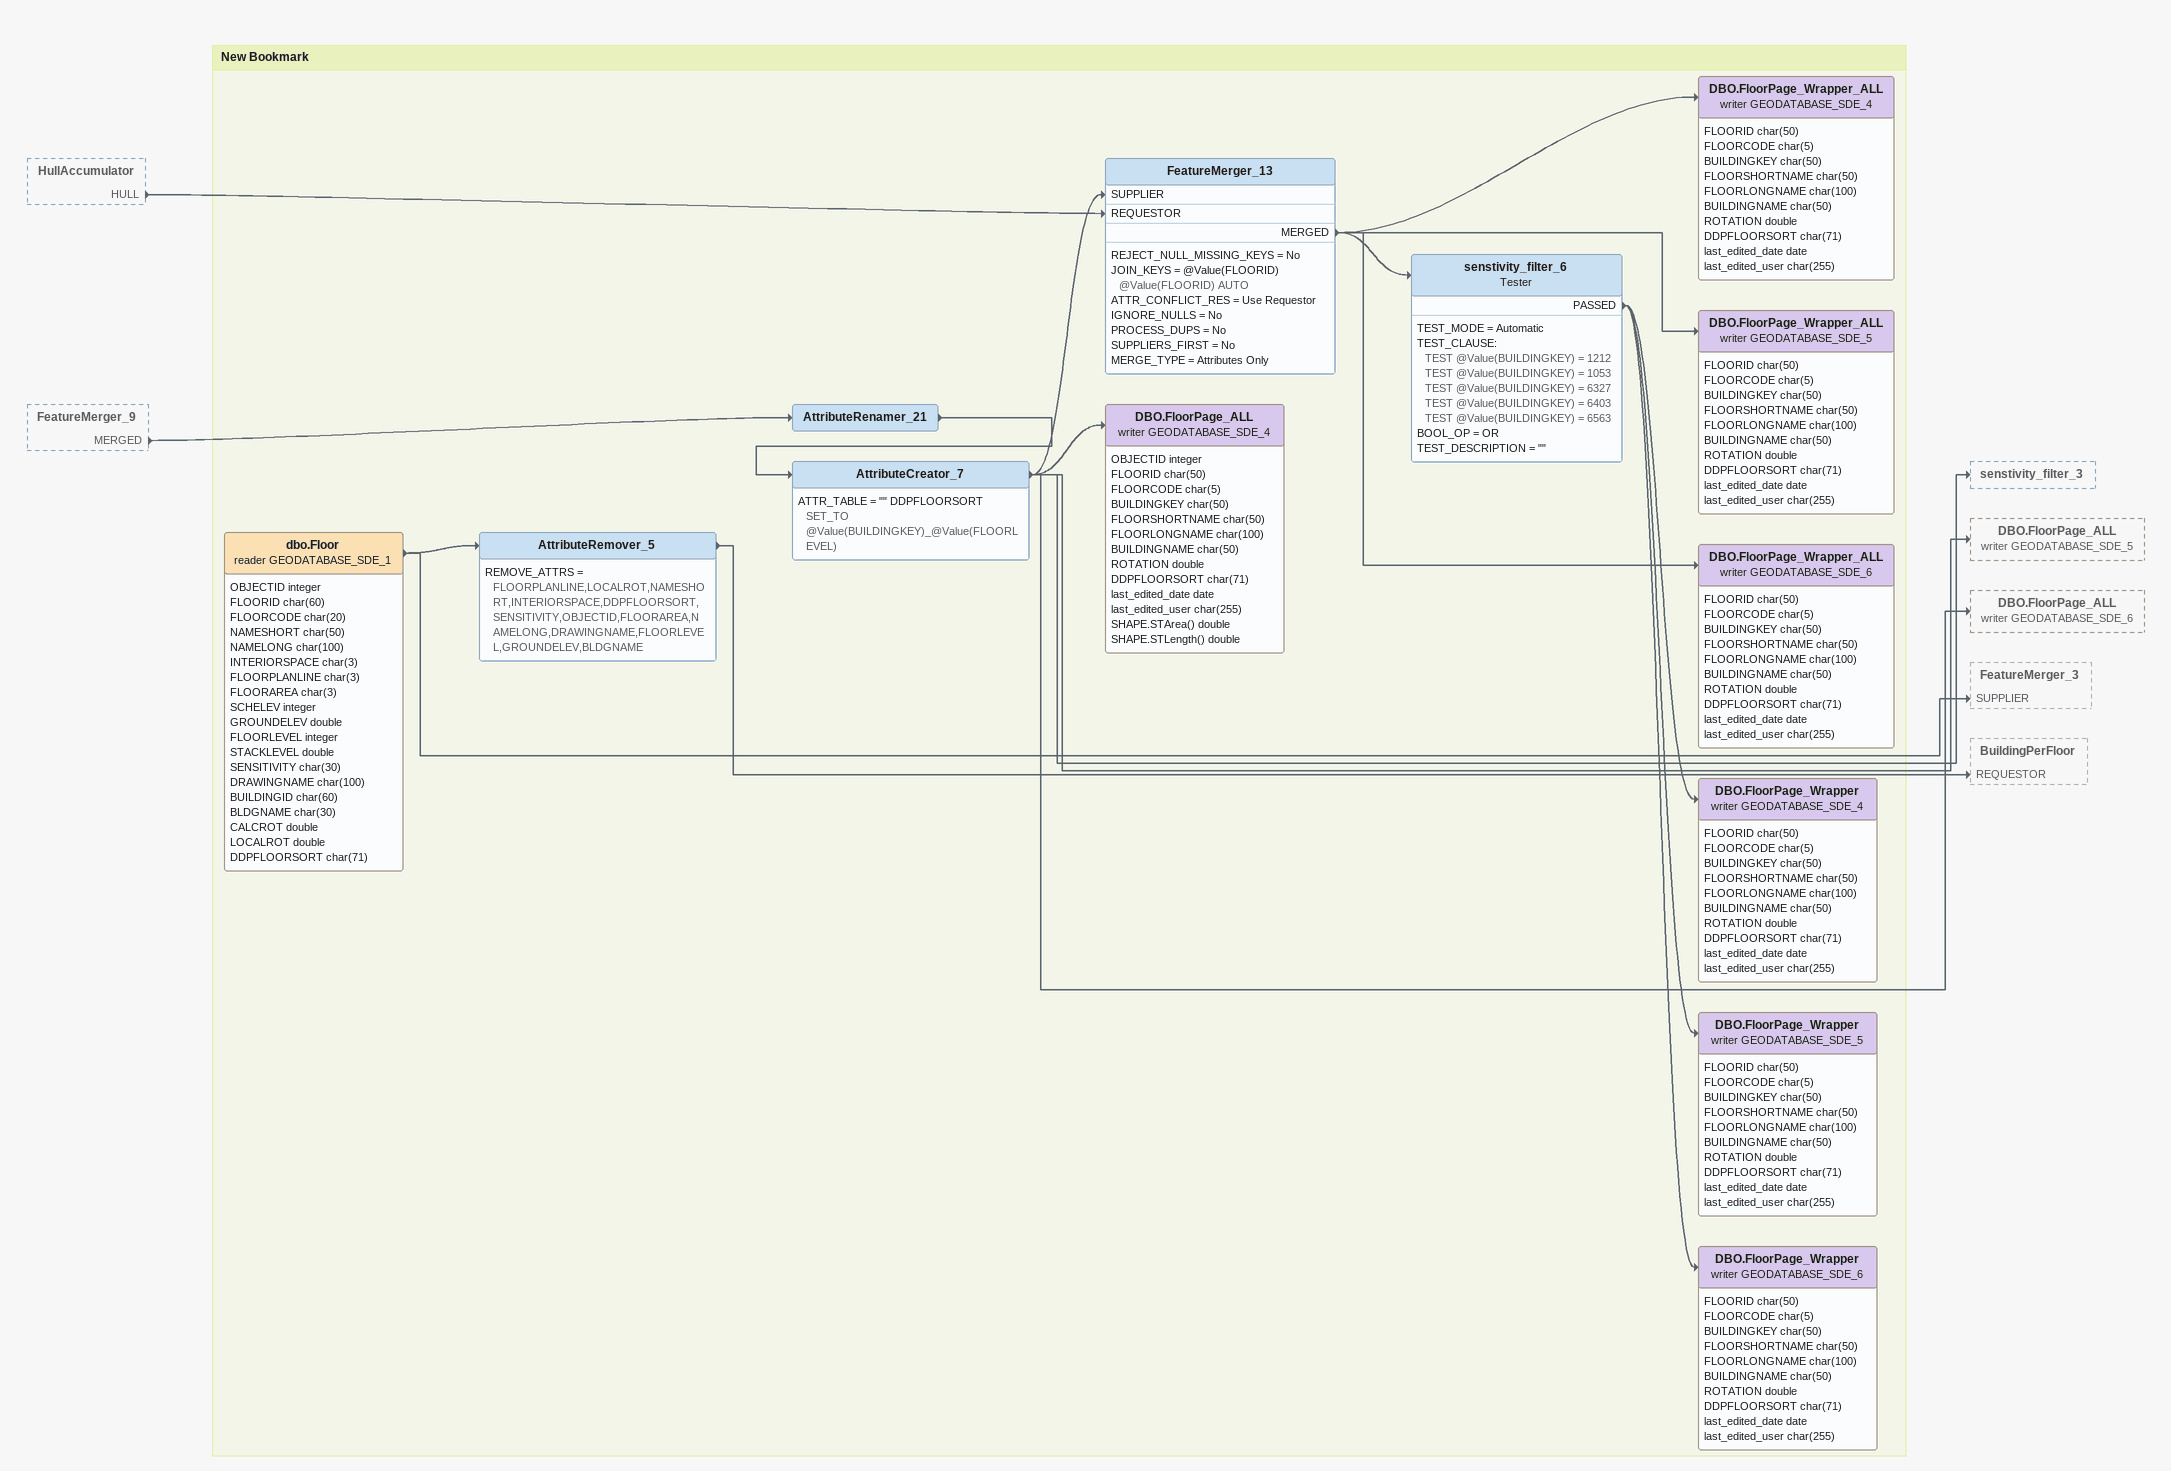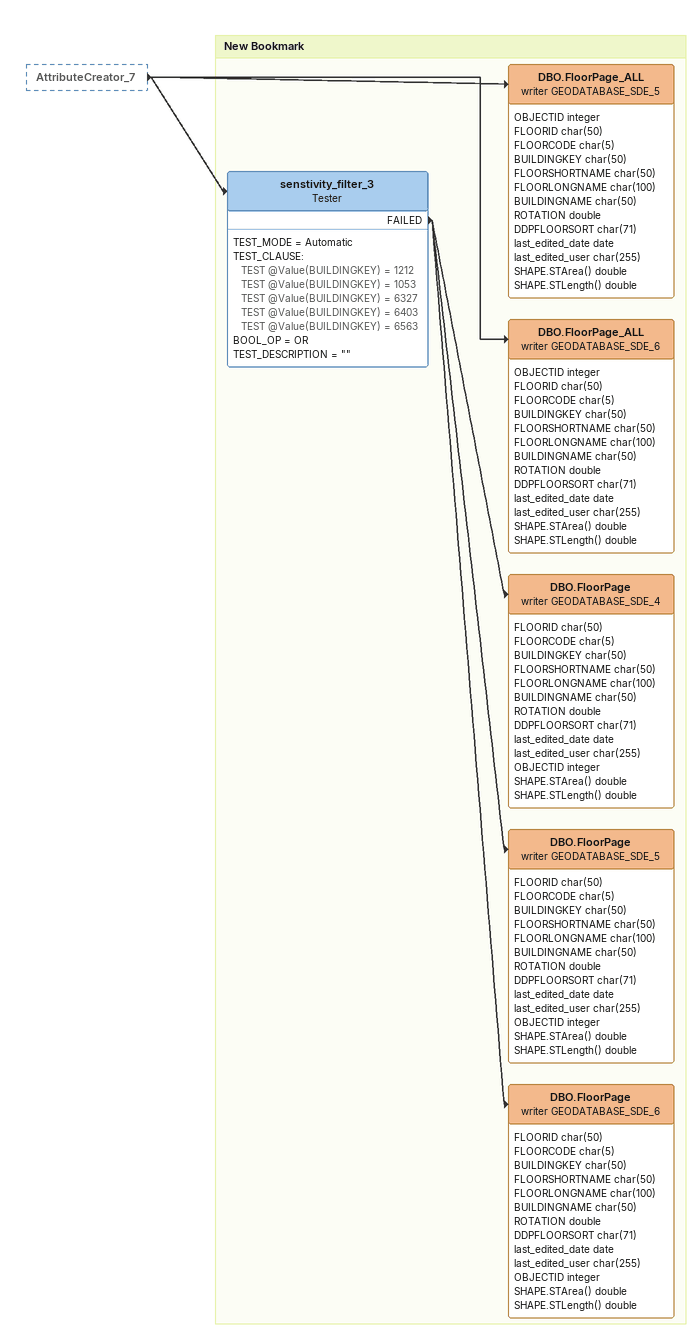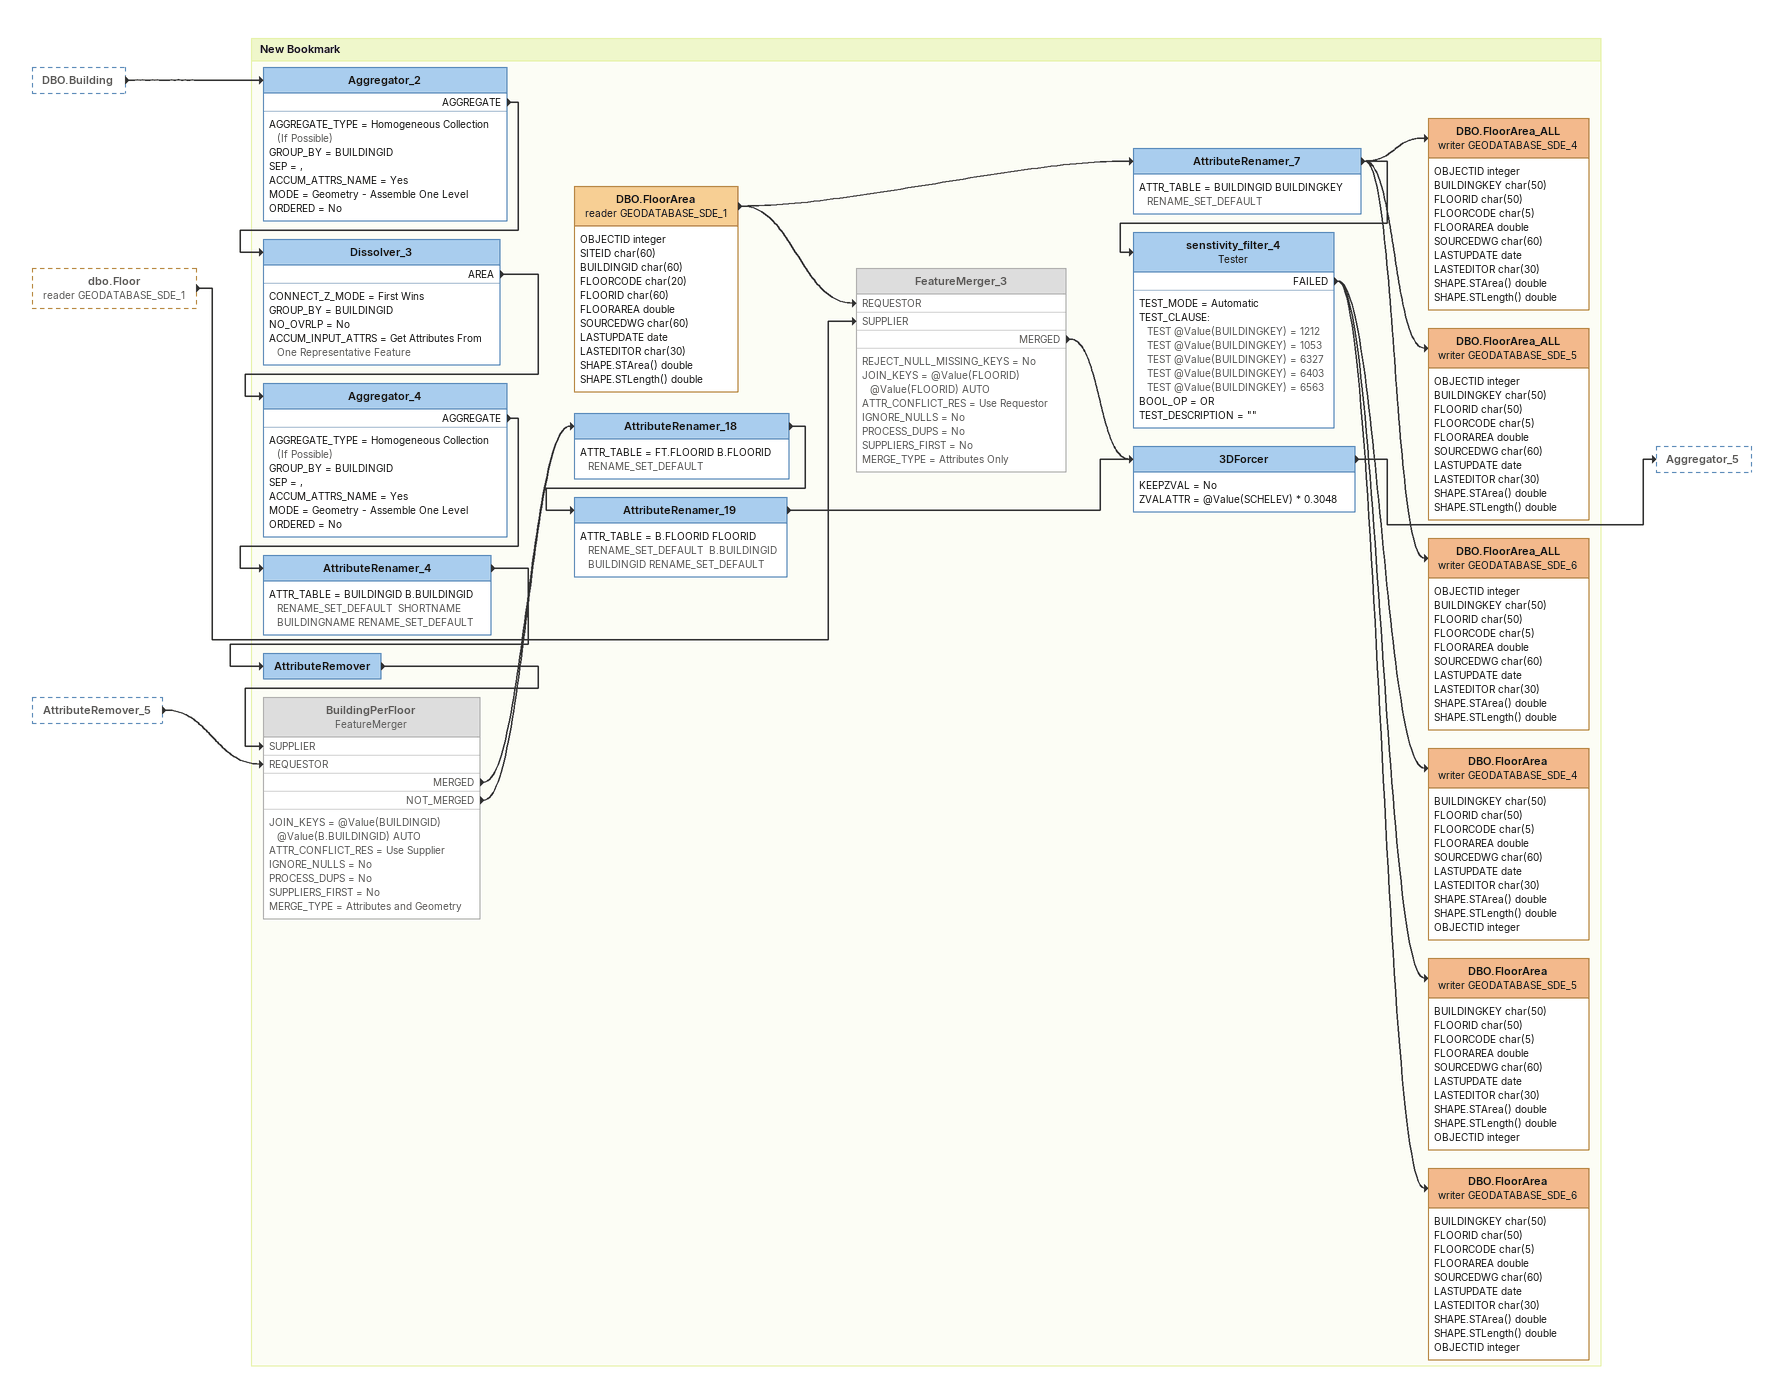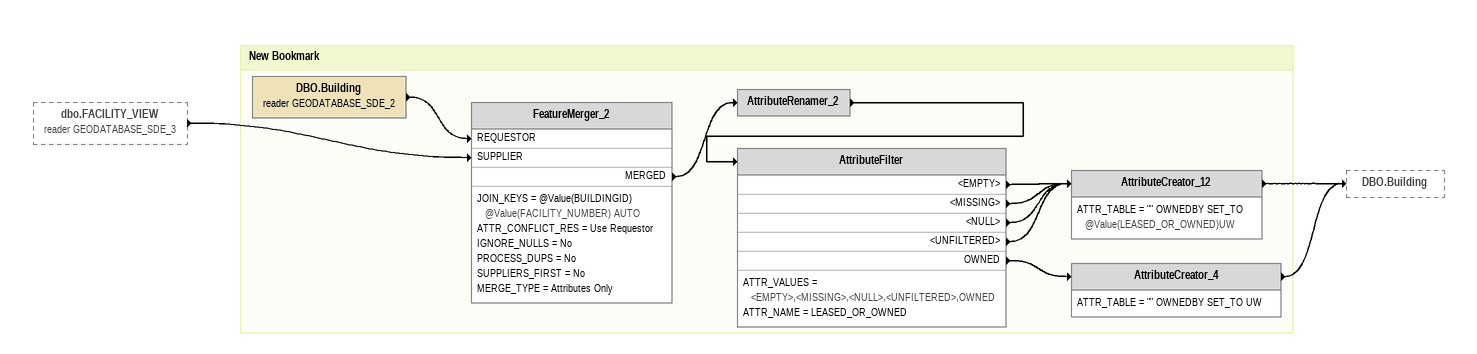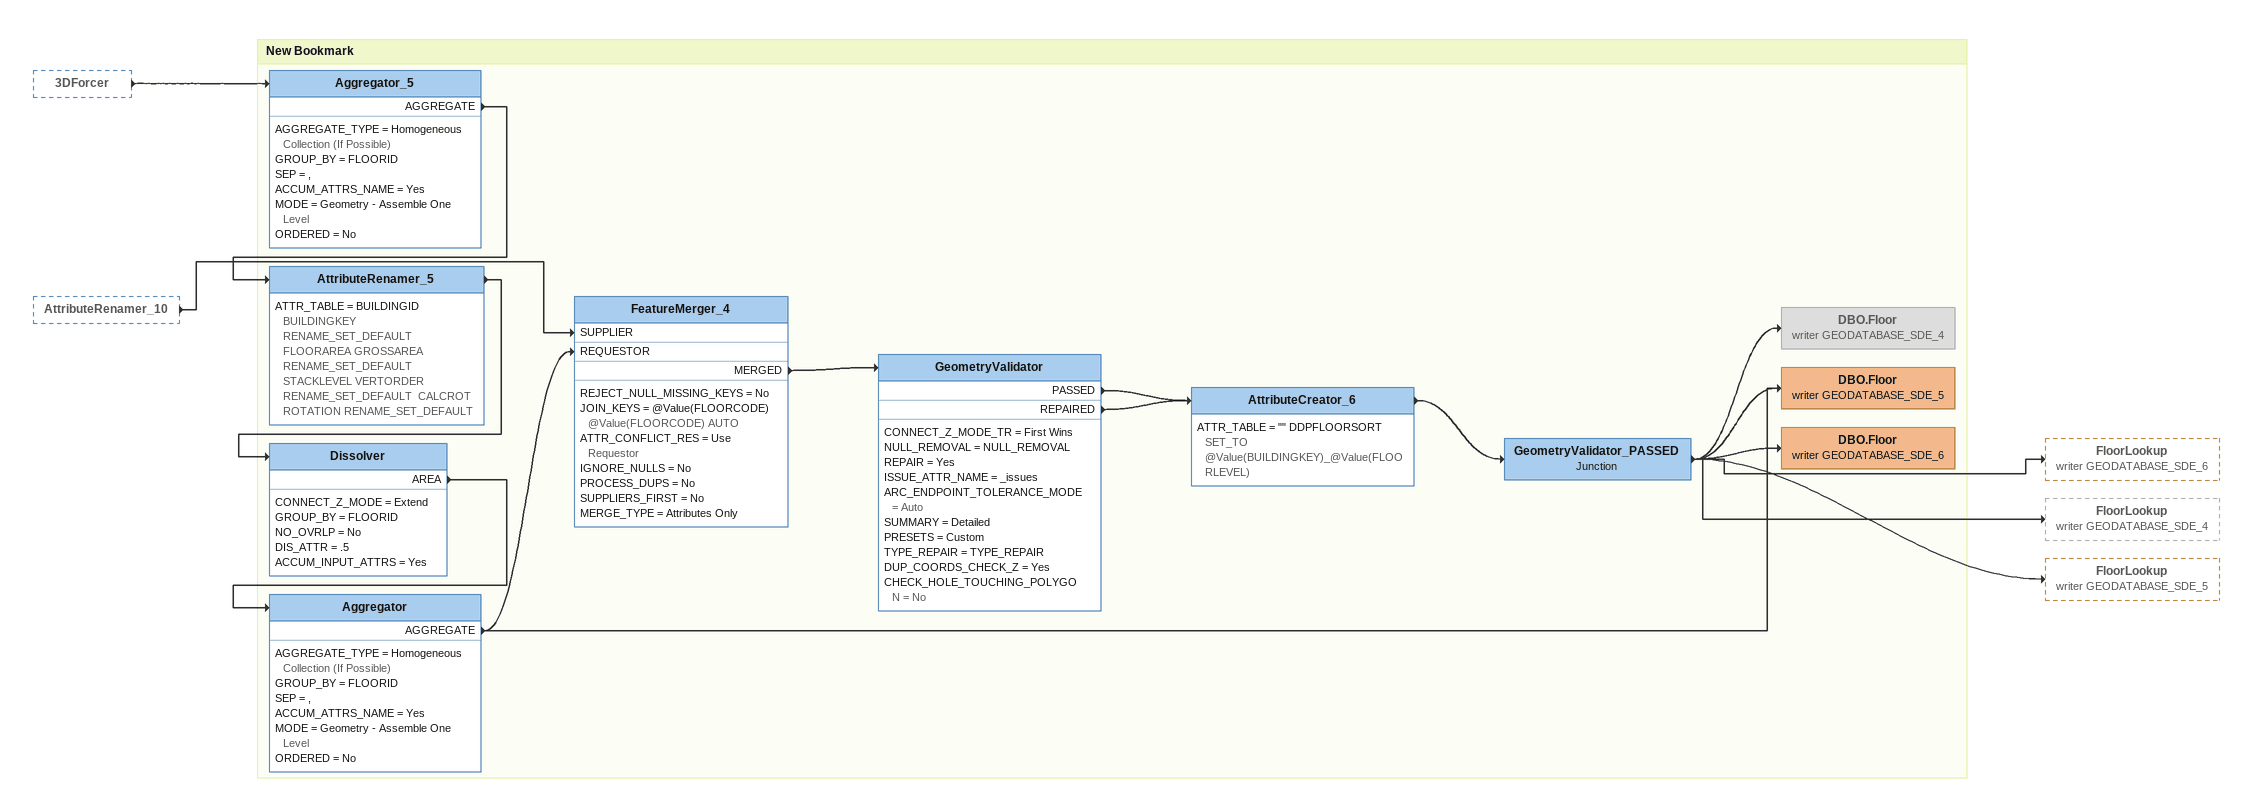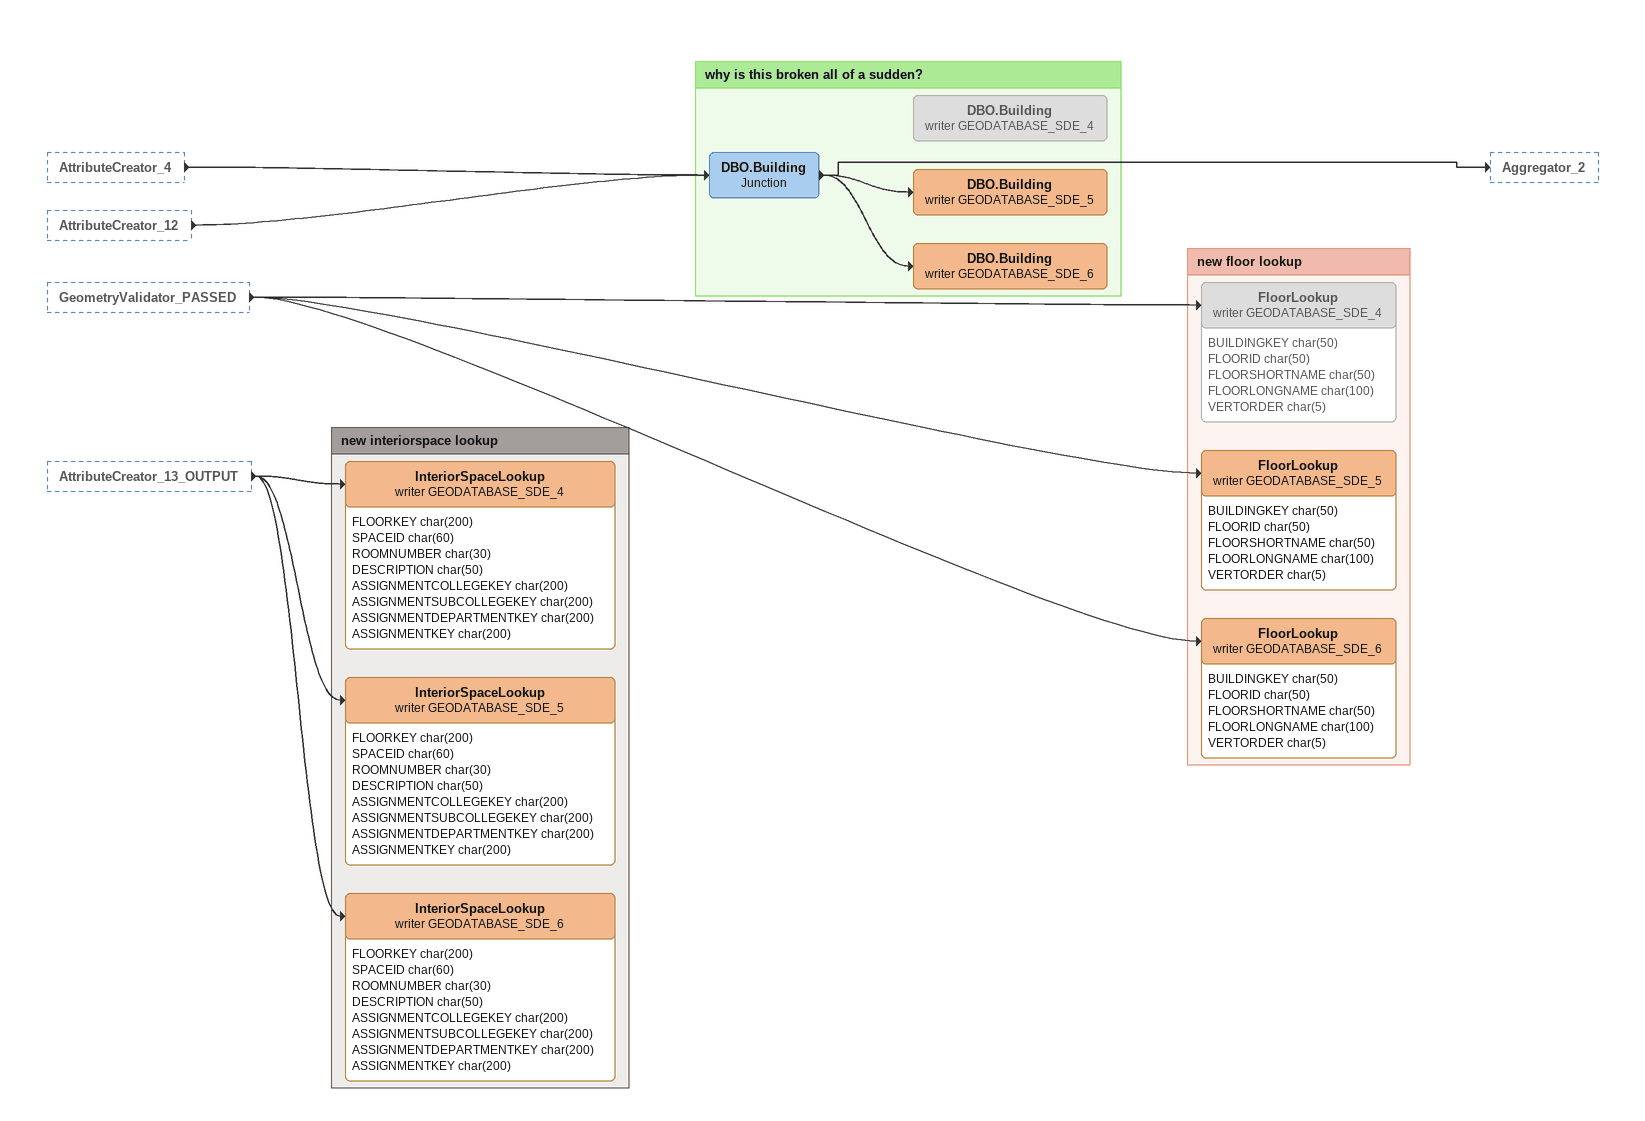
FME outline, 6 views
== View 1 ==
HullAccumulator [outside]
    HULL -> FeatureMerger_13 [REQUESTOR]
FeatureMerger_9 [outside]
    MERGED -> AttributeRenamer_21

Bookmark: New Bookmark
dbo.Floor (reader GEODATABASE_SDE_1)
    attributes: OBJECTID integer, FLOORID char(60), FLOORCODE char(20), NAMESHORT char(50), NAMELONG char(100), INTERIORSPACE char(3), FLOORPLANLINE char(3), FLOORAREA char(3), SCHELEV integer, GROUNDELEV double, FLOORLEVEL integer, STACKLEVEL double, SENSITIVITY char(30), DRAWINGNAME char(100), BUILDINGID char(60), BLDGNAME char(30), CALCROT double, LOCALROT double, DDPFLOORSORT char(71)
    -> AttributeRemover_5
    -> FeatureMerger_3 [SUPPLIER]
AttributeRemover_5
    REMOVE_ATTRS = FLOORPLANLINE,LOCALROT,NAMESHORT,INTERIORSPACE,DDPFLOORSORT,SENSITIVITY,OBJECTID,FLOORAREA,NAMELONG,DRAWINGNAME,FLOORLEVEL,GROUNDELEV,BLDGNAME
    -> BuildingPerFloor [REQUESTOR]
AttributeRenamer_21
    -> AttributeCreator_7
AttributeCreator_7
    ATTR_TABLE = "" DDPFLOORSORT SET_TO @Value(BUILDINGKEY)_@Value(FLOORLEVEL)
    -> senstivity_filter_3
    -> DBO.FloorPage_ALL (writer GEODATABASE_SDE_4)
    -> DBO.FloorPage_ALL (writer GEODATABASE_SDE_5)
    -> DBO.FloorPage_ALL (writer GEODATABASE_SDE_6)
    -> FeatureMerger_13 [SUPPLIER]
FeatureMerger_13
    REJECT_NULL_MISSING_KEYS = No
    JOIN_KEYS = @Value(FLOORID) @Value(FLOORID) AUTO
    ATTR_CONFLICT_RES = Use Requestor
    IGNORE_NULLS = No
    PROCESS_DUPS = No
    SUPPLIERS_FIRST = No
    MERGE_TYPE = Attributes Only
    MERGED -> senstivity_filter_6
    MERGED -> DBO.FloorPage_Wrapper_ALL (writer GEODATABASE_SDE_4)
    MERGED -> DBO.FloorPage_Wrapper_ALL (writer GEODATABASE_SDE_5)
    MERGED -> DBO.FloorPage_Wrapper_ALL (writer GEODATABASE_SDE_6)
DBO.FloorPage_Wrapper_ALL (writer GEODATABASE_SDE_4)
    attributes: FLOORID char(50), FLOORCODE char(5), BUILDINGKEY char(50), FLOORSHORTNAME char(50), FLOORLONGNAME char(100), BUILDINGNAME char(50), ROTATION double, DDPFLOORSORT char(71), last_edited_date date, last_edited_user char(255)
DBO.FloorPage_Wrapper_ALL (writer GEODATABASE_SDE_5)
    attributes: FLOORID char(50), FLOORCODE char(5), BUILDINGKEY char(50), FLOORSHORTNAME char(50), FLOORLONGNAME char(100), BUILDINGNAME char(50), ROTATION double, DDPFLOORSORT char(71), last_edited_date date, last_edited_user char(255)
DBO.FloorPage_Wrapper_ALL (writer GEODATABASE_SDE_6)
    attributes: FLOORID char(50), FLOORCODE char(5), BUILDINGKEY char(50), FLOORSHORTNAME char(50), FLOORLONGNAME char(100), BUILDINGNAME char(50), ROTATION double, DDPFLOORSORT char(71), last_edited_date date, last_edited_user char(255)
senstivity_filter_6: Tester
    TEST_MODE = Automatic
    TEST_CLAUSE:
      TEST @Value(BUILDINGKEY) = 1212
      TEST @Value(BUILDINGKEY) = 1053
      TEST @Value(BUILDINGKEY) = 6327
      TEST @Value(BUILDINGKEY) = 6403
      TEST @Value(BUILDINGKEY) = 6563
    BOOL_OP = OR
    TEST_DESCRIPTION = ""
    PASSED -> DBO.FloorPage_Wrapper (writer GEODATABASE_SDE_4)
    PASSED -> DBO.FloorPage_Wrapper (writer GEODATABASE_SDE_5)
    PASSED -> DBO.FloorPage_Wrapper (writer GEODATABASE_SDE_6)
DBO.FloorPage_Wrapper (writer GEODATABASE_SDE_4)
    attributes: FLOORID char(50), FLOORCODE char(5), BUILDINGKEY char(50), FLOORSHORTNAME char(50), FLOORLONGNAME char(100), BUILDINGNAME char(50), ROTATION double, DDPFLOORSORT char(71), last_edited_date date, last_edited_user char(255)
DBO.FloorPage_Wrapper (writer GEODATABASE_SDE_5)
    attributes: FLOORID char(50), FLOORCODE char(5), BUILDINGKEY char(50), FLOORSHORTNAME char(50), FLOORLONGNAME char(100), BUILDINGNAME char(50), ROTATION double, DDPFLOORSORT char(71), last_edited_date date, last_edited_user char(255)
DBO.FloorPage_Wrapper (writer GEODATABASE_SDE_6)
    attributes: FLOORID char(50), FLOORCODE char(5), BUILDINGKEY char(50), FLOORSHORTNAME char(50), FLOORLONGNAME char(100), BUILDINGNAME char(50), ROTATION double, DDPFLOORSORT char(71), last_edited_date date, last_edited_user char(255)
DBO.FloorPage_ALL (writer GEODATABASE_SDE_4)
    attributes: OBJECTID integer, FLOORID char(50), FLOORCODE char(5), BUILDINGKEY char(50), FLOORSHORTNAME char(50), FLOORLONGNAME char(100), BUILDINGNAME char(50), ROTATION double, DDPFLOORSORT char(71), last_edited_date date, last_edited_user char(255), SHAPE.STArea() double, SHAPE.STLength() double

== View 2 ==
AttributeCreator_7 [outside]
    -> senstivity_filter_3
    -> DBO.FloorPage_ALL (writer GEODATABASE_SDE_5)
    -> DBO.FloorPage_ALL (writer GEODATABASE_SDE_6)

Bookmark: New Bookmark
DBO.FloorPage_ALL (writer GEODATABASE_SDE_5)
    attributes: OBJECTID integer, FLOORID char(50), FLOORCODE char(5), BUILDINGKEY char(50), FLOORSHORTNAME char(50), FLOORLONGNAME char(100), BUILDINGNAME char(50), ROTATION double, DDPFLOORSORT char(71), last_edited_date date, last_edited_user char(255), SHAPE.STArea() double, SHAPE.STLength() double
DBO.FloorPage_ALL (writer GEODATABASE_SDE_6)
    attributes: OBJECTID integer, FLOORID char(50), FLOORCODE char(5), BUILDINGKEY char(50), FLOORSHORTNAME char(50), FLOORLONGNAME char(100), BUILDINGNAME char(50), ROTATION double, DDPFLOORSORT char(71), last_edited_date date, last_edited_user char(255), SHAPE.STArea() double, SHAPE.STLength() double
senstivity_filter_3: Tester
    TEST_MODE = Automatic
    TEST_CLAUSE:
      TEST @Value(BUILDINGKEY) = 1212
      TEST @Value(BUILDINGKEY) = 1053
      TEST @Value(BUILDINGKEY) = 6327
      TEST @Value(BUILDINGKEY) = 6403
      TEST @Value(BUILDINGKEY) = 6563
    BOOL_OP = OR
    TEST_DESCRIPTION = ""
    FAILED -> DBO.FloorPage (writer GEODATABASE_SDE_4)
    FAILED -> DBO.FloorPage (writer GEODATABASE_SDE_5)
    FAILED -> DBO.FloorPage (writer GEODATABASE_SDE_6)
DBO.FloorPage (writer GEODATABASE_SDE_4)
    attributes: FLOORID char(50), FLOORCODE char(5), BUILDINGKEY char(50), FLOORSHORTNAME char(50), FLOORLONGNAME char(100), BUILDINGNAME char(50), ROTATION double, DDPFLOORSORT char(71), last_edited_date date, last_edited_user char(255), OBJECTID integer, SHAPE.STArea() double, SHAPE.STLength() double
DBO.FloorPage (writer GEODATABASE_SDE_5)
    attributes: FLOORID char(50), FLOORCODE char(5), BUILDINGKEY char(50), FLOORSHORTNAME char(50), FLOORLONGNAME char(100), BUILDINGNAME char(50), ROTATION double, DDPFLOORSORT char(71), last_edited_date date, last_edited_user char(255), OBJECTID integer, SHAPE.STArea() double, SHAPE.STLength() double
DBO.FloorPage (writer GEODATABASE_SDE_6)
    attributes: FLOORID char(50), FLOORCODE char(5), BUILDINGKEY char(50), FLOORSHORTNAME char(50), FLOORLONGNAME char(100), BUILDINGNAME char(50), ROTATION double, DDPFLOORSORT char(71), last_edited_date date, last_edited_user char(255), OBJECTID integer, SHAPE.STArea() double, SHAPE.STLength() double

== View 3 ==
DBO.Building [outside]
    -> Aggregator_2
dbo.Floor (reader GEODATABASE_SDE_1) [outside]
    -> FeatureMerger_3 [SUPPLIER]
AttributeRemover_5 [outside]
    -> BuildingPerFloor [REQUESTOR]

Bookmark: New Bookmark
DBO.FloorArea (reader GEODATABASE_SDE_1)
    attributes: OBJECTID integer, SITEID char(60), BUILDINGID char(60), FLOORCODE char(20), FLOORID char(60), FLOORAREA double, SOURCEDWG char(60), LASTUPDATE date, LASTEDITOR char(30), SHAPE.STArea() double, SHAPE.STLength() double
    -> AttributeRenamer_7
    -> FeatureMerger_3 [REQUESTOR]
AttributeRenamer_7
    ATTR_TABLE = BUILDINGID BUILDINGKEY RENAME_SET_DEFAULT
    -> senstivity_filter_4
    -> DBO.FloorArea_ALL (writer GEODATABASE_SDE_4)
    -> DBO.FloorArea_ALL (writer GEODATABASE_SDE_5)
    -> DBO.FloorArea_ALL (writer GEODATABASE_SDE_6)
DBO.FloorArea_ALL (writer GEODATABASE_SDE_4)
    attributes: OBJECTID integer, BUILDINGKEY char(50), FLOORID char(50), FLOORCODE char(5), FLOORAREA double, SOURCEDWG char(60), LASTUPDATE date, LASTEDITOR char(30), SHAPE.STArea() double, SHAPE.STLength() double
DBO.FloorArea_ALL (writer GEODATABASE_SDE_5)
    attributes: OBJECTID integer, BUILDINGKEY char(50), FLOORID char(50), FLOORCODE char(5), FLOORAREA double, SOURCEDWG char(60), LASTUPDATE date, LASTEDITOR char(30), SHAPE.STArea() double, SHAPE.STLength() double
DBO.FloorArea_ALL (writer GEODATABASE_SDE_6)
    attributes: OBJECTID integer, BUILDINGKEY char(50), FLOORID char(50), FLOORCODE char(5), FLOORAREA double, SOURCEDWG char(60), LASTUPDATE date, LASTEDITOR char(30), SHAPE.STArea() double, SHAPE.STLength() double
senstivity_filter_4: Tester
    TEST_MODE = Automatic
    TEST_CLAUSE:
      TEST @Value(BUILDINGKEY) = 1212
      TEST @Value(BUILDINGKEY) = 1053
      TEST @Value(BUILDINGKEY) = 6327
      TEST @Value(BUILDINGKEY) = 6403
      TEST @Value(BUILDINGKEY) = 6563
    BOOL_OP = OR
    TEST_DESCRIPTION = ""
    FAILED -> DBO.FloorArea (writer GEODATABASE_SDE_4)
    FAILED -> DBO.FloorArea (writer GEODATABASE_SDE_5)
    FAILED -> DBO.FloorArea (writer GEODATABASE_SDE_6)
DBO.FloorArea (writer GEODATABASE_SDE_4)
    attributes: BUILDINGKEY char(50), FLOORID char(50), FLOORCODE char(5), FLOORAREA double, SOURCEDWG char(60), LASTUPDATE date, LASTEDITOR char(30), SHAPE.STArea() double, SHAPE.STLength() double, OBJECTID integer
DBO.FloorArea (writer GEODATABASE_SDE_5)
    attributes: BUILDINGKEY char(50), FLOORID char(50), FLOORCODE char(5), FLOORAREA double, SOURCEDWG char(60), LASTUPDATE date, LASTEDITOR char(30), SHAPE.STArea() double, SHAPE.STLength() double, OBJECTID integer
DBO.FloorArea (writer GEODATABASE_SDE_6)
    attributes: BUILDINGKEY char(50), FLOORID char(50), FLOORCODE char(5), FLOORAREA double, SOURCEDWG char(60), LASTUPDATE date, LASTEDITOR char(30), SHAPE.STArea() double, SHAPE.STLength() double, OBJECTID integer
FeatureMerger_3 [off]
    REJECT_NULL_MISSING_KEYS = No
    JOIN_KEYS = @Value(FLOORID) @Value(FLOORID) AUTO
    ATTR_CONFLICT_RES = Use Requestor
    IGNORE_NULLS = No
    PROCESS_DUPS = No
    SUPPLIERS_FIRST = No
    MERGE_TYPE = Attributes Only
    MERGED -> 3DForcer
Aggregator_2
    AGGREGATE_TYPE = Homogeneous Collection (If Possible)
    GROUP_BY = BUILDINGID
    SEP = ,
    ACCUM_ATTRS_NAME = Yes
    MODE = Geometry - Assemble One Level
    ORDERED = No
    AGGREGATE -> Dissolver_3
Dissolver_3
    CONNECT_Z_MODE = First Wins
    GROUP_BY = BUILDINGID
    NO_OVRLP = No
    ACCUM_INPUT_ATTRS = Get Attributes From One Representative Feature
    AREA -> Aggregator_4
Aggregator_4
    AGGREGATE_TYPE = Homogeneous Collection (If Possible)
    GROUP_BY = BUILDINGID
    SEP = ,
    ACCUM_ATTRS_NAME = Yes
    MODE = Geometry - Assemble One Level
    ORDERED = No
    AGGREGATE -> AttributeRenamer_4
AttributeRenamer_4
    ATTR_TABLE = BUILDINGID B.BUILDINGID RENAME_SET_DEFAULT  SHORTNAME BUILDINGNAME RENAME_SET_DEFAULT
    -> AttributeRemover
AttributeRemover
    -> BuildingPerFloor [SUPPLIER]
BuildingPerFloor: FeatureMerger [off]
    JOIN_KEYS = @Value(BUILDINGID) @Value(B.BUILDINGID) AUTO
    ATTR_CONFLICT_RES = Use Supplier
    IGNORE_NULLS = No
    PROCESS_DUPS = No
    SUPPLIERS_FIRST = No
    MERGE_TYPE = Attributes and Geometry
    MERGED -> AttributeRenamer_18
    NOT_MERGED -> AttributeRenamer_18
AttributeRenamer_18
    ATTR_TABLE = FT.FLOORID B.FLOORID RENAME_SET_DEFAULT
    -> AttributeRenamer_19
AttributeRenamer_19
    ATTR_TABLE = B.FLOORID FLOORID RENAME_SET_DEFAULT  B.BUILDINGID BUILDINGID RENAME_SET_DEFAULT
    -> 3DForcer
3DForcer
    KEEPZVAL = No
    ZVALATTR = @Value(SCHELEV) * 0.3048
    -> Aggregator_5

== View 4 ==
dbo.FACILITY_VIEW (reader GEODATABASE_SDE_3) [outside]
    -> FeatureMerger_2 [SUPPLIER]

Bookmark: New Bookmark
DBO.Building (reader GEODATABASE_SDE_2)
    -> FeatureMerger_2 [REQUESTOR]
FeatureMerger_2
    JOIN_KEYS = @Value(BUILDINGID) @Value(FACILITY_NUMBER) AUTO
    ATTR_CONFLICT_RES = Use Requestor
    IGNORE_NULLS = No
    PROCESS_DUPS = No
    SUPPLIERS_FIRST = No
    MERGE_TYPE = Attributes Only
    MERGED -> AttributeRenamer_2
AttributeRenamer_2
    -> AttributeFilter
AttributeFilter
    ATTR_VALUES = <EMPTY>,<MISSING>,<NULL>,<UNFILTERED>,OWNED
    ATTR_NAME = LEASED_OR_OWNED
    <EMPTY> -> AttributeCreator_12
    <MISSING> -> AttributeCreator_12
    <NULL> -> AttributeCreator_12
    <UNFILTERED> -> AttributeCreator_12
    OWNED -> AttributeCreator_4
AttributeCreator_12
    ATTR_TABLE = "" OWNEDBY SET_TO @Value(LEASED_OR_OWNED)UW
    -> DBO.Building
AttributeCreator_4
    ATTR_TABLE = "" OWNEDBY SET_TO UW
    -> DBO.Building

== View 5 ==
3DForcer [outside]
    -> Aggregator_5
AttributeRenamer_10 [outside]
    -> FeatureMerger_4 [SUPPLIER]

Bookmark: New Bookmark
Aggregator_5
    AGGREGATE_TYPE = Homogeneous Collection (If Possible)
    GROUP_BY = FLOORID
    SEP = ,
    ACCUM_ATTRS_NAME = Yes
    MODE = Geometry - Assemble One Level
    ORDERED = No
    AGGREGATE -> AttributeRenamer_5
AttributeRenamer_5
    ATTR_TABLE = BUILDINGID BUILDINGKEY RENAME_SET_DEFAULT  FLOORAREA GROSSAREA RENAME_SET_DEFAULT  STACKLEVEL VERTORDER RENAME_SET_DEFAULT  CALCROT ROTATION RENAME_SET_DEFAULT
    -> Dissolver
Dissolver
    CONNECT_Z_MODE = Extend
    GROUP_BY = FLOORID
    NO_OVRLP = No
    DIS_ATTR = .5
    ACCUM_INPUT_ATTRS = Yes
    AREA -> Aggregator
Aggregator
    AGGREGATE_TYPE = Homogeneous Collection (If Possible)
    GROUP_BY = FLOORID
    SEP = ,
    ACCUM_ATTRS_NAME = Yes
    MODE = Geometry - Assemble One Level
    ORDERED = No
    AGGREGATE -> FeatureMerger_4 [REQUESTOR]
    AGGREGATE -> DBO.Floor (writer GEODATABASE_SDE_5)
FeatureMerger_4
    REJECT_NULL_MISSING_KEYS = No
    JOIN_KEYS = @Value(FLOORCODE) @Value(FLOORCODE) AUTO
    ATTR_CONFLICT_RES = Use Requestor
    IGNORE_NULLS = No
    PROCESS_DUPS = No
    SUPPLIERS_FIRST = No
    MERGE_TYPE = Attributes Only
    MERGED -> GeometryValidator
GeometryValidator
    CONNECT_Z_MODE_TR = First Wins
    NULL_REMOVAL = NULL_REMOVAL
    REPAIR = Yes
    ISSUE_ATTR_NAME = _issues
    ARC_ENDPOINT_TOLERANCE_MODE = Auto
    SUMMARY = Detailed
    PRESETS = Custom
    TYPE_REPAIR = TYPE_REPAIR
    DUP_COORDS_CHECK_Z = Yes
    CHECK_HOLE_TOUCHING_POLYGON = No
    PASSED -> AttributeCreator_6
    REPAIRED -> AttributeCreator_6
AttributeCreator_6
    ATTR_TABLE = "" DDPFLOORSORT SET_TO @Value(BUILDINGKEY)_@Value(FLOORLEVEL)
    -> GeometryValidator_PASSED
GeometryValidator_PASSED: Junction
    -> FloorLookup (writer GEODATABASE_SDE_6)
    -> DBO.Floor (writer GEODATABASE_SDE_6)
    -> FloorLookup (writer GEODATABASE_SDE_4)
    -> DBO.Floor (writer GEODATABASE_SDE_5)
    -> DBO.Floor (writer GEODATABASE_SDE_4)
    -> FloorLookup (writer GEODATABASE_SDE_5)
DBO.Floor (writer GEODATABASE_SDE_4) [off]
DBO.Floor (writer GEODATABASE_SDE_5)
DBO.Floor (writer GEODATABASE_SDE_6)

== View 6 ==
AttributeCreator_4 [outside]
    -> DBO.Building
AttributeCreator_12 [outside]
    -> DBO.Building
GeometryValidator_PASSED [outside]
    -> FloorLookup (writer GEODATABASE_SDE_6)
    -> FloorLookup (writer GEODATABASE_SDE_4)
    -> FloorLookup (writer GEODATABASE_SDE_5)
AttributeCreator_13_OUTPUT [outside]
    -> InteriorSpaceLookup (writer GEODATABASE_SDE_4)
    -> InteriorSpaceLookup (writer GEODATABASE_SDE_5)
    -> InteriorSpaceLookup (writer GEODATABASE_SDE_6)

Bookmark: new interiorspace lookup
InteriorSpaceLookup (writer GEODATABASE_SDE_4)
    attributes: FLOORKEY char(200), SPACEID char(60), ROOMNUMBER char(30), DESCRIPTION char(50), ASSIGNMENTCOLLEGEKEY char(200), ASSIGNMENTSUBCOLLEGEKEY char(200), ASSIGNMENTDEPARTMENTKEY char(200), ASSIGNMENTKEY char(200)
InteriorSpaceLookup (writer GEODATABASE_SDE_5)
    attributes: FLOORKEY char(200), SPACEID char(60), ROOMNUMBER char(30), DESCRIPTION char(50), ASSIGNMENTCOLLEGEKEY char(200), ASSIGNMENTSUBCOLLEGEKEY char(200), ASSIGNMENTDEPARTMENTKEY char(200), ASSIGNMENTKEY char(200)
InteriorSpaceLookup (writer GEODATABASE_SDE_6)
    attributes: FLOORKEY char(200), SPACEID char(60), ROOMNUMBER char(30), DESCRIPTION char(50), ASSIGNMENTCOLLEGEKEY char(200), ASSIGNMENTSUBCOLLEGEKEY char(200), ASSIGNMENTDEPARTMENTKEY char(200), ASSIGNMENTKEY char(200)

Bookmark: why is this broken all of a sudden?
DBO.Building: Junction
    -> DBO.Building (writer GEODATABASE_SDE_5)
    -> DBO.Building (writer GEODATABASE_SDE_6)
    -> Aggregator_2
DBO.Building (writer GEODATABASE_SDE_5)
DBO.Building (writer GEODATABASE_SDE_6)
DBO.Building (writer GEODATABASE_SDE_4) [off]

Bookmark: new floor lookup
FloorLookup (writer GEODATABASE_SDE_4) [off]
    attributes: BUILDINGKEY char(50), FLOORID char(50), FLOORSHORTNAME char(50), FLOORLONGNAME char(100), VERTORDER char(5)
FloorLookup (writer GEODATABASE_SDE_5)
    attributes: BUILDINGKEY char(50), FLOORID char(50), FLOORSHORTNAME char(50), FLOORLONGNAME char(100), VERTORDER char(5)
FloorLookup (writer GEODATABASE_SDE_6)
    attributes: BUILDINGKEY char(50), FLOORID char(50), FLOORSHORTNAME char(50), FLOORLONGNAME char(100), VERTORDER char(5)
